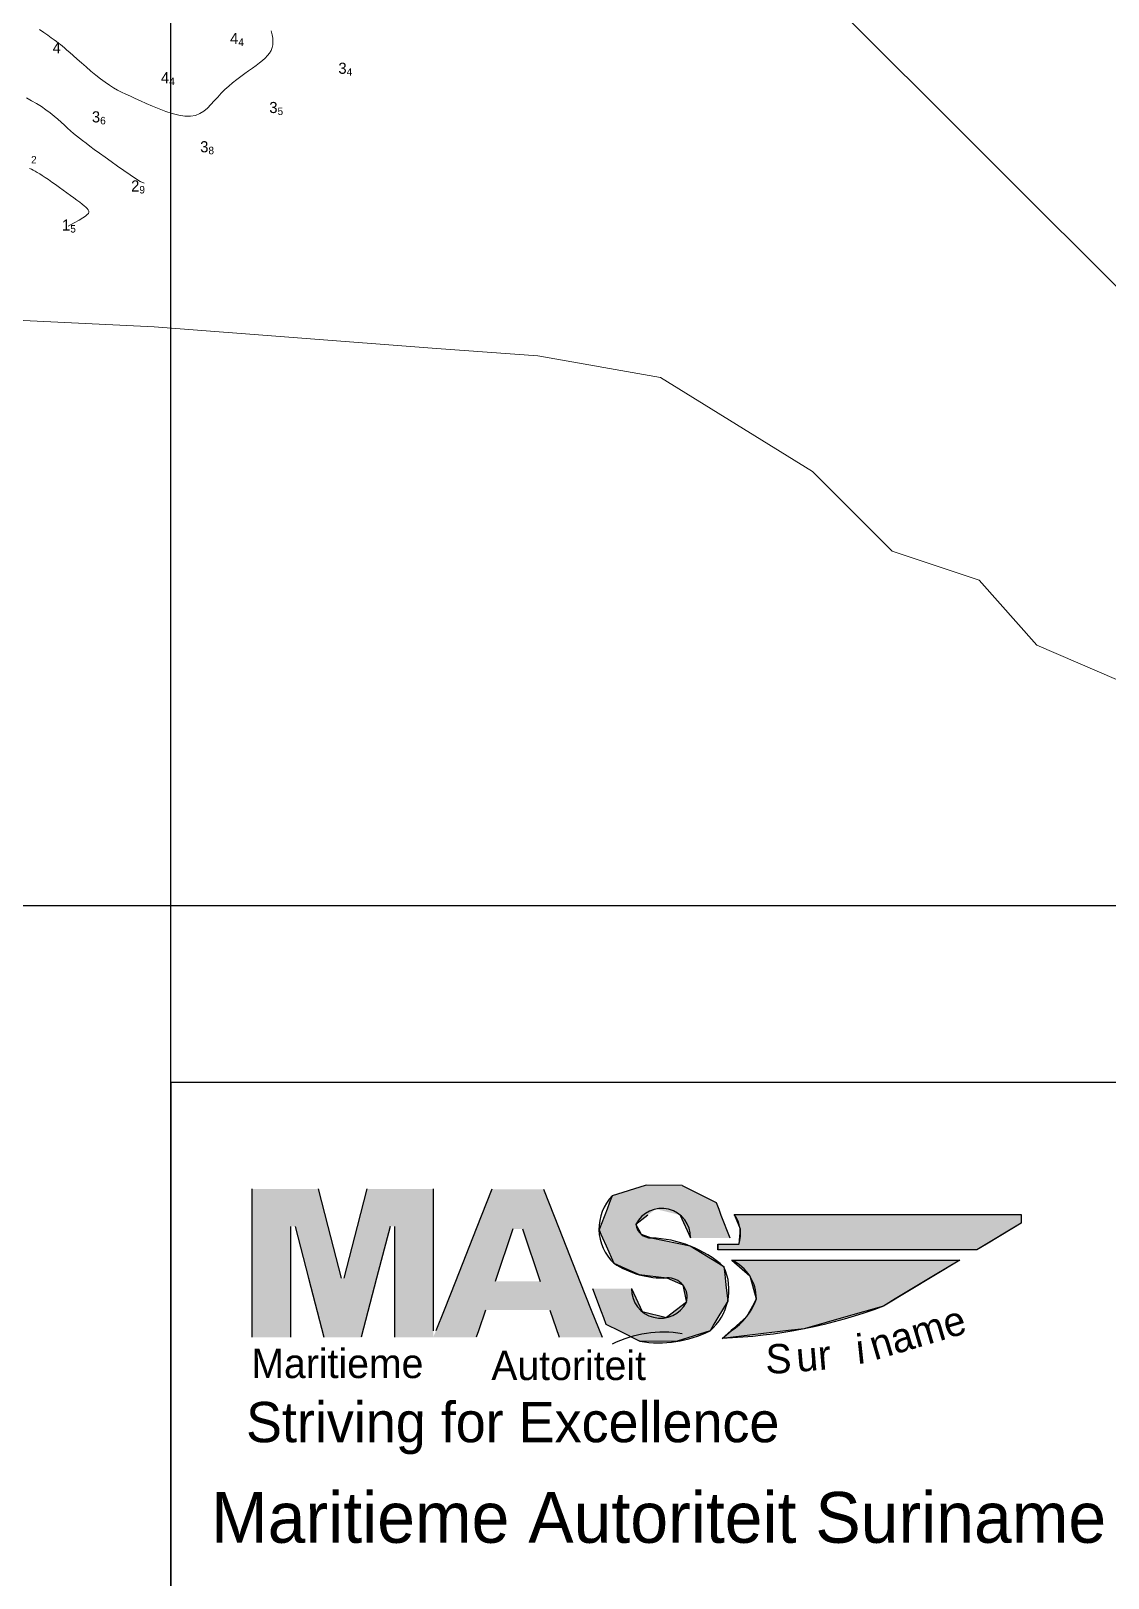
# Model space of a CAD drawing. Header units: millimetres. Extents: x 784883 to 785608, y 628235 to 628806.
# Drawn here: x 785391.2 to 785459, y 628357.7 to 628455.1 of the extents above; entities that cross this region are included whole.
import ezdxf
from ezdxf.enums import TextEntityAlignment as Align

# ---------------------------------------------------------------- set-up
doc = ezdxf.new("R2010")
doc.units = ezdxf.units.MM
for name, color, linetype in [('2_00', 92, 'Continuous'), ('3_00', 92, 'Continuous'), ('4_00', 5, 'Continuous'), ('HEADER', 7, 'Continuous'), ('Projection_Grid', 7, 'Continuous'), ('Topo_Ricanau_2023_dg2', 7, 'Continuous')]:
    doc.layers.add(name, color=color, linetype=linetype)
doc.layers.add('Soundings', color=7, linetype='Continuous', true_color=0x000000)
doc.styles.add('STRIVING', font='txt')

# ---------------------------------------------------------------- blocks, each defined once
blk = doc.blocks.new('*U2')
at = {"color": 164, "linetype": 'Continuous'}
for p, q in [((718571.39, 627009.1), (718571.39, 627004.38)), ((718579.73, 627009.1), (718580.95, 627004.38)), ((718585.89, 627009.1), (718584.67, 627004.38)), ((718594.23, 627009.1), (718594.23, 627004.38)), ((718601.63, 627009.06), (718599.65, 627004.06)), ((718608.1, 627009.06), (718610.08, 627004.06)), ((718616.77, 627008.24), (718616.44, 627007.39)), ((718620.91, 627009.54), (718616.77, 627008.24)), ((718621.08, 627009.59), (718620.91, 627009.54)), ((718625.59, 627009.54), (718621.08, 627009.59)), ((718625.59, 627009.54), (718628.18, 627008.24)), ((718628.18, 627008.24), (718629.87, 627007.39)), ((718616.12, 627006.56), (718615.83, 627005.8)), ((718616.44, 627007.39), (718616.12, 627006.56)), ((718629.87, 627007.39), (718630.18, 627006.56)), ((718630.18, 627006.56), (718630.47, 627005.8)), ((718571.39, 627004.38), (718571.39, 626990.41)), ((718576.27, 627004.38), (718576.27, 626990.41)), ((718576.83, 627004.38), (718578.53, 626997.84)), ((718580.95, 627004.38), (718582.65, 626997.84)), ((718584.67, 627004.38), (718582.97, 626997.84)), ((718588.79, 627004.38), (718587.09, 626997.84)), ((718589.35, 627004.38), (718589.35, 626991.22)), ((718594.23, 627004.38), (718594.23, 626991.22)), ((718615.37, 627004.62), (718615.11, 627003.94)), ((718615.83, 627005.8), (718615.37, 627004.62)), ((718621.27, 627005.8), (718619.74, 627004.62)), ((718619.74, 627004.62), (718620.11, 627003.94)), ((718625.33, 627005.8), (718626.65, 627002.92)), ((718630.47, 627005.8), (718631.57, 627002.92)), ((718599.65, 627004.06), (718597.03, 626997.46)), ((718604.24, 627004.06), (718602.02, 626997.46)), ((718605.49, 627004.06), (718607.71, 626997.46)), ((718610.08, 627004.06), (718612.7, 626997.46)), ((718615.11, 627003.94), (718615.34, 627003.41)), ((718615.34, 627003.41), (718615.56, 627002.92)), ((718615.56, 627002.92), (718616.01, 627001.91)), ((718620.11, 627003.94), (718620.4, 627003.41)), ((718620.4, 627003.41), (718621.69, 627002.92)), ((718621.69, 627002.92), (718626.58, 627001.91)), ((718616.01, 627001.91), (718616.98, 626999.73)), ((718626.58, 627001.91), (718630.14, 626999.73)), ((718616.98, 626999.73), (718617.92, 626999.31)), ((718617.92, 626999.31), (718620.17, 626998.3)), ((718620.17, 626998.3), (718623.64, 626997.89)), ((718630.14, 626999.73), (718630.84, 626999.31)), ((718630.84, 626999.31), (718630.95, 626998.3)), ((718630.95, 626998.3), (718631, 626997.89)), ((718578.53, 626997.84), (718580.46, 626990.41)), ((718587.09, 626997.84), (718585.16, 626990.41)), ((718597.03, 626997.46), (718595.6, 626993.84)), ((718612.7, 626997.46), (718614.14, 626993.84)), ((718614.29, 626996.55), (718615.39, 626993.66)), ((718619.21, 626996.55), (718620.53, 626993.66)), ((718623.64, 626997.89), (718625.67, 626997)), ((718625.67, 626997), (718626.09, 626994.97)), ((718631, 626997.89), (718631.09, 626997)), ((718631.09, 626997), (718631.32, 626994.97)), ((718626.12, 626994.84), (718623.61, 626992.9)), ((718626.09, 626994.97), (718626.12, 626994.84)), ((718631.24, 626994.84), (718630.09, 626992.9)), ((718631.32, 626994.97), (718631.24, 626994.84)), ((718595.6, 626993.84), (718594.56, 626991.22)), ((718600.8, 626993.84), (718599.92, 626991.22)), ((718608.93, 626993.84), (718610.09, 626990.41)), ((718614.14, 626993.84), (718615.5, 626990.41)), ((718615.39, 626993.66), (718615.68, 626992.9)), ((718615.68, 626992.9), (718615.99, 626992.07)), ((718620.53, 626993.66), (718623.61, 626992.9)), ((718630.09, 626992.9), (718629.59, 626992.07)), ((718589.35, 626991.22), (718589.35, 626990.41)), ((718599.92, 626991.22), (718599.65, 626990.41)), ((718615.99, 626992.07), (718617.68, 626991.22)), ((718617.68, 626991.22), (718620.27, 626989.92)), ((718629.09, 626991.22), (718624.95, 626989.92)), ((718629.59, 626992.07), (718629.09, 626991.22)), ((718624.78, 626989.87), (718620.27, 626989.92)), ((718624.95, 626989.92), (718624.78, 626989.87))]:
    blk.add_line(p, q, dxfattribs=at)
for points in [[(718571.39, 627009.1), (718571.39, 627004.38), (718580.95, 627004.38)], [(718585.89, 627009.1), (718584.67, 627004.38), (718594.23, 627004.38)], [(718601.63, 627009.06), (718599.65, 627004.06), (718610.08, 627004.06)], [(718616.77, 627008.24), (718616.44, 627007.39), (718629.87, 627007.39)], [(718620.91, 627009.54), (718616.77, 627008.24), (718628.18, 627008.24)], [(718621.08, 627009.59), (718620.91, 627009.54), (718625.59, 627009.54)], [(718616.12, 627006.56), (718615.83, 627005.8), (718621.27, 627005.8)], [(718616.44, 627007.39), (718616.12, 627006.56), (718630.18, 627006.56)], [(718622.25, 627006.56), (718625.33, 627005.8), (718630.47, 627005.8)], [(718571.39, 627004.38), (718571.39, 626990.41), (718576.27, 626990.41)], [(718576.83, 627004.38), (718578.53, 626997.84), (718582.65, 626997.84)], [(718584.67, 627004.38), (718582.97, 626997.84), (718587.09, 626997.84)], [(718589.35, 627004.38), (718589.35, 626991.22), (718594.23, 626991.22)], [(718615.37, 627004.62), (718615.11, 627003.94), (718620.11, 627003.94)], [(718615.83, 627005.8), (718615.37, 627004.62), (718619.74, 627004.62)], [(718625.33, 627005.8), (718626.65, 627002.92), (718631.57, 627002.92)], [(718599.65, 627004.06), (718597.03, 626997.46), (718602.02, 626997.46)], [(718605.49, 627004.06), (718607.71, 626997.46), (718612.7, 626997.46)], [(718615.11, 627003.94), (718615.34, 627003.41), (718620.4, 627003.41)], [(718615.34, 627003.41), (718615.56, 627002.92), (718621.69, 627002.92)], [(718615.56, 627002.92), (718616.01, 627001.91), (718626.58, 627001.91)], [(718616.01, 627001.91), (718616.98, 626999.73), (718630.14, 626999.73)], [(718616.98, 626999.73), (718617.92, 626999.31), (718630.84, 626999.31)], [(718617.92, 626999.31), (718620.17, 626998.3), (718630.95, 626998.3)], [(718620.17, 626998.3), (718623.64, 626997.89), (718631, 626997.89)], [(718578.53, 626997.84), (718580.46, 626990.41), (718585.16, 626990.41)], [(718597.03, 626997.46), (718595.6, 626993.84), (718614.14, 626993.84)], [(718614.29, 626996.55), (718615.39, 626993.66), (718620.53, 626993.66)], [(718623.64, 626997.89), (718625.67, 626997), (718631.09, 626997)], [(718625.67, 626997), (718626.09, 626994.97), (718631.32, 626994.97)], [(718626.12, 626994.84), (718623.61, 626992.9), (718630.09, 626992.9)], [(718626.09, 626994.97), (718626.12, 626994.84), (718631.24, 626994.84)], [(718595.6, 626993.84), (718594.56, 626991.22), (718599.92, 626991.22)], [(718608.93, 626993.84), (718610.09, 626990.41), (718615.5, 626990.41)], [(718615.39, 626993.66), (718615.68, 626992.9), (718623.61, 626992.9)], [(718615.68, 626992.9), (718615.99, 626992.07), (718629.59, 626992.07)], [(718589.35, 626991.22), (718589.35, 626990.41), (718594.23, 626990.41)], [(718594.56, 626991.22), (718594.23, 626990.41), (718599.65, 626990.41)], [(718615.99, 626992.07), (718617.68, 626991.22), (718629.09, 626991.22)], [(718617.68, 626991.22), (718620.27, 626989.92), (718624.95, 626989.92)]]:
    blk.add_solid(points, dxfattribs=at)
at = {"color": 164, "linetype": 'Continuous', "extrusion": (0, 0, -1)}
for points in [[(-718571.39, 627009.1), (-718579.73, 627009.1), (-718580.95, 627004.38)], [(-718585.89, 627009.1), (-718594.23, 627009.1), (-718594.23, 627004.38)], [(-718601.63, 627009.06), (-718608.1, 627009.06), (-718610.08, 627004.06)], [(-718616.77, 627008.24), (-718628.18, 627008.24), (-718629.87, 627007.39)], [(-718620.91, 627009.54), (-718625.59, 627009.54), (-718628.18, 627008.24)], [(-718616.12, 627006.56), (-718622.25, 627006.56), (-718621.27, 627005.8)], [(-718616.44, 627007.39), (-718629.87, 627007.39), (-718630.18, 627006.56)], [(-718622.25, 627006.56), (-718630.18, 627006.56), (-718630.47, 627005.8)], [(-718571.39, 627004.38), (-718576.27, 627004.38), (-718576.27, 626990.41)], [(-718576.83, 627004.38), (-718580.95, 627004.38), (-718582.65, 626997.84)], [(-718584.67, 627004.38), (-718588.79, 627004.38), (-718587.09, 626997.84)], [(-718589.35, 627004.38), (-718594.23, 627004.38), (-718594.23, 626991.22)], [(-718615.37, 627004.62), (-718619.74, 627004.62), (-718620.11, 627003.94)], [(-718615.83, 627005.8), (-718621.27, 627005.8), (-718619.74, 627004.62)], [(-718625.33, 627005.8), (-718630.47, 627005.8), (-718631.57, 627002.92)], [(-718599.65, 627004.06), (-718604.24, 627004.06), (-718602.02, 626997.46)], [(-718605.49, 627004.06), (-718610.08, 627004.06), (-718612.7, 626997.46)], [(-718615.11, 627003.94), (-718620.11, 627003.94), (-718620.4, 627003.41)], [(-718615.34, 627003.41), (-718620.4, 627003.41), (-718621.69, 627002.92)], [(-718615.56, 627002.92), (-718621.69, 627002.92), (-718626.58, 627001.91)], [(-718616.01, 627001.91), (-718626.58, 627001.91), (-718630.14, 626999.73)], [(-718616.98, 626999.73), (-718630.14, 626999.73), (-718630.84, 626999.31)], [(-718617.92, 626999.31), (-718630.84, 626999.31), (-718630.95, 626998.3)], [(-718620.17, 626998.3), (-718630.95, 626998.3), (-718631, 626997.89)], [(-718578.53, 626997.84), (-718587.09, 626997.84), (-718585.16, 626990.41)], [(-718597.03, 626997.46), (-718612.7, 626997.46), (-718614.14, 626993.84)], [(-718614.29, 626996.55), (-718619.21, 626996.55), (-718620.53, 626993.66)], [(-718623.64, 626997.89), (-718631, 626997.89), (-718631.09, 626997)], [(-718625.67, 626997), (-718631.09, 626997), (-718631.32, 626994.97)], [(-718626.09, 626994.97), (-718631.32, 626994.97), (-718631.24, 626994.84)], [(-718626.12, 626994.84), (-718631.24, 626994.84), (-718630.09, 626992.9)], [(-718595.6, 626993.84), (-718600.8, 626993.84), (-718599.92, 626991.22)], [(-718608.93, 626993.84), (-718614.14, 626993.84), (-718615.5, 626990.41)], [(-718615.39, 626993.66), (-718620.53, 626993.66), (-718623.61, 626992.9)], [(-718615.68, 626992.9), (-718630.09, 626992.9), (-718629.59, 626992.07)], [(-718589.35, 626991.22), (-718594.23, 626991.22), (-718594.23, 626990.41)], [(-718594.56, 626991.22), (-718599.92, 626991.22), (-718599.65, 626990.41)], [(-718615.99, 626992.07), (-718629.59, 626992.07), (-718629.09, 626991.22)], [(-718617.68, 626991.22), (-718629.09, 626991.22), (-718624.95, 626989.92)], [(-718620.27, 626989.92), (-718624.95, 626989.92), (-718624.78, 626989.87)]]:
    blk.add_solid(points, dxfattribs=at)
blk = doc.blocks.new('*U3')
at = {"color": 1, "linetype": 'Continuous'}
for p, q in [((718632.15, 627005.88), (718632.59, 627004.79)), ((718632.59, 627004.79), (718632.88, 627004.08)), ((718668.28, 627004.79), (718667.11, 627004.08)), ((718668.28, 627005.88), (718668.28, 627004.79)), ((718632.88, 627004.08), (718632.73, 627002.14)), ((718667.11, 627004.08), (718663.89, 627002.14)), ((718630.08, 627002.14), (718630.08, 627001.43)), ((718663.89, 627002.14), (718662.71, 627001.43)), ((718631.83, 627000.14), (718634.09, 626998.15)), ((718660.57, 627000.14), (718657.25, 626998.15)), ((718634.09, 626998.15), (718634.92, 626995.24)), ((718657.25, 626998.15), (718652.42, 626995.24)), ((718634.92, 626995.24), (718634.42, 626994.34)), ((718652.42, 626995.24), (718650.92, 626994.34)), ((718633.67, 626992.98), (718632.01, 626991.47)), ((718634.42, 626994.34), (718633.67, 626992.98)), ((718646.2, 626992.98), (718640.93, 626991.47)), ((718650.92, 626994.34), (718646.2, 626992.98)), ((718638.98, 626991.25), (718630.6, 626990.28)), ((718630.6, 626990.28), (718631.76, 626991.25)), ((718632.01, 626991.47), (718631.76, 626991.25)), ((718640.93, 626991.47), (718638.98, 626991.25))]:
    blk.add_line(p, q, dxfattribs=at)
for points in [[(718632.15, 627005.88), (718632.59, 627004.79), (718668.28, 627004.79)], [(718632.59, 627004.79), (718632.88, 627004.08), (718667.11, 627004.08)], [(718632.88, 627004.08), (718632.73, 627002.14), (718663.89, 627002.14)], [(718630.08, 627002.14), (718630.08, 627001.43), (718662.71, 627001.43)], [(718631.83, 627000.14), (718634.09, 626998.15), (718657.25, 626998.15)], [(718634.09, 626998.15), (718634.92, 626995.24), (718652.42, 626995.24)], [(718634.92, 626995.24), (718634.42, 626994.34), (718650.92, 626994.34)], [(718633.67, 626992.98), (718632.01, 626991.47), (718640.93, 626991.47)], [(718634.42, 626994.34), (718633.67, 626992.98), (718646.2, 626992.98)], [(718632.01, 626991.47), (718631.76, 626991.25), (718638.98, 626991.25)]]:
    blk.add_solid(points, dxfattribs=at)
at = {"color": 1, "linetype": 'Continuous', "extrusion": (0, 0, -1)}
for points in [[(-718632.15, 627005.88), (-718668.28, 627005.88), (-718668.28, 627004.79)], [(-718632.59, 627004.79), (-718668.28, 627004.79), (-718667.11, 627004.08)], [(-718632.88, 627004.08), (-718667.11, 627004.08), (-718663.89, 627002.14)], [(-718630.08, 627002.14), (-718663.89, 627002.14), (-718662.71, 627001.43)], [(-718631.83, 627000.14), (-718660.57, 627000.14), (-718657.25, 626998.15)], [(-718634.09, 626998.15), (-718657.25, 626998.15), (-718652.42, 626995.24)], [(-718634.92, 626995.24), (-718652.42, 626995.24), (-718650.92, 626994.34)], [(-718633.67, 626992.98), (-718646.2, 626992.98), (-718640.93, 626991.47)], [(-718634.42, 626994.34), (-718650.92, 626994.34), (-718646.2, 626992.98)], [(-718631.76, 626991.25), (-718638.98, 626991.25), (-718630.6, 626990.28)], [(-718632.01, 626991.47), (-718640.93, 626991.47), (-718638.98, 626991.25)]]:
    blk.add_solid(points, dxfattribs=at)
blk = doc.blocks.new('A$Cd8c3dbea')
at = {"layer": 'HEADER', "color": 164}
blk.add_text('Maritieme', height=1.8452, dxfattribs=at).set_placement((0, 0))

msp = doc.modelspace()

# ---------------------------------------------------------------- linework, layer by layer
at = {"layer": '2_00', "color": 92, "linetype": 'Continuous', "lineweight": 0, "true_color": 0x00c000, "flags": 128}
msp.add_lwpolyline([(785393.543, 628442.771), (785393.92, 628442.986), (785394.221, 628443.16), (785394.454, 628443.301), (785394.625, 628443.415), (785394.742, 628443.507), (785394.811, 628443.586), (785394.839, 628443.657), (785394.834, 628443.727), (785394.801, 628443.801), (785394.741, 628443.882), (785394.657, 628443.97), (785394.549, 628444.066), (785394.418, 628444.173), (785394.265, 628444.29), (785394.091, 628444.418), (785393.897, 628444.56), (785393.684, 628444.715), (785393.457, 628444.879), (785393.222, 628445.05), (785392.982, 628445.222), (785392.744, 628445.392), (785392.512, 628445.556), (785392.292, 628445.709), (785392.089, 628445.849), (785391.906, 628445.97), (785391.742, 628446.075), (785391.595, 628446.165), (785391.461, 628446.241), (785391.337, 628446.305), (785391.222, 628446.359), (785391.112, 628446.404)], dxfattribs=at)
at = {"layer": '3_00', "color": 92, "linetype": 'Continuous', "lineweight": 0, "true_color": 0x00c000, "flags": 128}
msp.add_lwpolyline([(785398.313, 628445.477), (785398.079, 628445.601), (785397.779, 628445.784), (785397.431, 628446.012), (785397.049, 628446.274), (785396.649, 628446.554), (785396.247, 628446.841), (785395.859, 628447.121), (785395.501, 628447.382), (785395.184, 628447.612), (785394.906, 628447.816), (785394.661, 628447.998), (785394.441, 628448.163), (785394.24, 628448.319), (785394.052, 628448.47), (785393.871, 628448.622), (785393.689, 628448.781), (785393.501, 628448.95), (785393.305, 628449.131), (785393.098, 628449.319), (785392.88, 628449.513), (785392.648, 628449.71), (785392.401, 628449.909), (785392.137, 628450.108), (785391.854, 628450.303), (785391.552, 628450.493), (785391.237, 628450.677), (785390.919, 628450.852)], dxfattribs=at)
at = {"layer": '4_00', "color": 5, "linetype": 'Continuous', "lineweight": 0, "true_color": 0x1b0fee, "flags": 128}
msp.add_lwpolyline([(785406.325, 628455.075), (785406.378, 628454.833), (785406.414, 628454.609), (785406.43, 628454.4), (785406.421, 628454.205), (785406.384, 628454.021), (785406.316, 628453.847), (785406.218, 628453.68), (785406.092, 628453.52), (785405.941, 628453.363), (785405.768, 628453.207), (785405.575, 628453.052), (785405.365, 628452.894), (785405.14, 628452.731), (785404.902, 628452.562), (785404.655, 628452.387), (785404.403, 628452.203), (785404.148, 628452.011), (785403.894, 628451.811), (785403.644, 628451.6), (785403.402, 628451.38), (785403.17, 628451.149), (785402.951, 628450.908), (785402.739, 628450.665), (785402.527, 628450.43), (785402.309, 628450.212), (785402.078, 628450.021), (785401.826, 628449.865), (785401.547, 628449.755), (785401.233, 628449.7), (785400.882, 628449.706), (785400.499, 628449.766), (785400.095, 628449.87), (785399.679, 628450.007), (785399.26, 628450.166), (785398.849, 628450.338), (785398.456, 628450.511), (785398.088, 628450.676), (785397.755, 628450.824), (785397.451, 628450.959), (785397.17, 628451.087), (785396.905, 628451.215), (785396.648, 628451.348), (785396.394, 628451.493), (785396.135, 628451.656), (785395.863, 628451.843), (785395.576, 628452.057), (785395.277, 628452.294), (785394.974, 628452.544), (785394.673, 628452.8), (785394.383, 628453.052), (785394.11, 628453.294), (785393.861, 628453.516), (785393.644, 628453.71), (785393.463, 628453.87), (785393.312, 628454.003), (785393.179, 628454.115), (785393.057, 628454.214), (785392.934, 628454.308), (785392.802, 628454.406), (785392.651, 628454.515), (785392.47, 628454.642), (785392.254, 628454.794), (785392.005, 628454.966), (785391.731, 628455.153)], dxfattribs=at)
at = {"layer": 'HEADER'}
msp.add_lwpolyline([(785400, 628300), (785500, 628300), (785500, 628388.875), (785400, 628388.875)], close=True, dxfattribs=at)
at = {"layer": 'HEADER', "color": 164}
msp.add_lwpolyline([(785427.794, 628381.736, 0.415947), (785427.896, 628377.482, 0.152881), (785431.229, 628376.559)], format="xyb", dxfattribs=at)
at = {"layer": 'HEADER', "color": 1}
for points in [[(785435.482, 628380.557), (785453.548, 628380.557), (785453.548, 628380.009), (785450.762, 628378.333), (785434.449, 628378.333), (785434.449, 628378.687), (785435.772, 628378.687, 0.234292)], [(785449.691, 628377.688), (785444.869, 628374.786, -0.082536), (785434.707, 628372.755), (785435.288, 628373.239, 0.164307), (785436.869, 628375.238, 0.293866), (785435.32, 628377.688), (785449.691, 628377.688)]]:
    msp.add_lwpolyline(points, format="xyb", close=True, dxfattribs=at)
at = {"layer": 'HEADER', "color": 164}
for centre, radius, start, end in [((785430.909, 628379.112), 1.824, 358.85877, 153.4035), ((785430.253, 628380.062), 0.984, 187.78562, 270.02044), ((785430.013, 628371.782), 7.299, 48.74728, 88.11508), ((785431.309, 628375.358), 1.203, 344.45136, 93.8303), ((785431.714, 628375.827), 3.43, 310.7281, 24.87046), ((785430.837, 628375.852), 1.824, 178.85877, 333.4035), ((785430.993, 628365.971), 7.174, 80.28271, 116.48393), ((785430.753, 628379.649), 7.174, 260.28271, 296.48393)]:
    msp.add_arc(centre, radius, start, end, dxfattribs=at)
at = {"layer": 'Projection_Grid', "color": 18, "linetype": 'Continuous', "true_color": 0x000000}
for p, q in [((785400, 628261.435), (785400, 628780.598)), ((784909.625, 628400), (785582.477, 628400))]:
    msp.add_line(p, q, dxfattribs=at)
at = {"layer": 'Topo_Ricanau_2023_dg2', "color": 18, "linetype": 'Continuous', "lineweight": 20, "true_color": 0x000000}
for p, q in [((785440.8, 628457.7), (785462.29, 628436.22)), ((785398.95, 628436.441), (785389.84, 628436.89)), ((785416.72, 628435.07), (785398.95, 628436.441)), ((785423.1, 628434.611), (785416.72, 628435.07)), ((785430.84, 628433.25), (785423.1, 628434.611)), ((785440.41, 628427.33), (785430.84, 628433.25)), ((785445.42, 628422.31), (785440.41, 628427.33)), ((785450.89, 628420.49), (785445.42, 628422.31)), ((785454.53, 628416.39), (785450.89, 628420.49)), ((785460.91, 628413.66), (785454.53, 628416.39))]:
    msp.add_line(p, q, dxfattribs=at)

# ---------------------------------------------------------------- block references
at = {"layer": 'HEADER', "color": 164, "linetype": 'Continuous', "xscale": 0.5, "yscale": 0.5, "zscale": 0.5}
msp.add_blockref('*U2', (426119.407, 314877.616), dxfattribs=at)
at = {"layer": 'HEADER', "color": 1, "linetype": 'Continuous', "xscale": 0.5, "yscale": 0.5, "zscale": 0.5}
msp.add_blockref('*U3', (426119.407, 314877.616), dxfattribs=at)
at = {"layer": 'Soundings'}
msp.add_blockref('A$Cd8c3dbea', (785405.073, 628370.254), dxfattribs=at)

# ---------------------------------------------------------------- texts
at = {"layer": 'HEADER', "color": 164}
for s, height, rotation, p in [('name', 1.8452, 16.54687, (785444.313, 628371.364)), ('i', 1.845, 6.07878, (785443.243, 628371.138)), ('ur', 1.8452, 4.76055, (785439.45, 628370.642))]:
    msp.add_text(s, height=height, rotation=rotation, dxfattribs=at).set_placement(p)
for s, height, p in [('Autoriteit', 1.8452, (785420.18, 628370.13)), ('S', 1.845, (785437.45, 628370.556))]:
    msp.add_text(s, height=height, dxfattribs=at).set_placement(p)
at = {"layer": 'HEADER', "color": 2, "style": 'STRIVING'}
msp.add_text('Striving for Excellence', height=2.53878, dxfattribs=at).set_placement((785404.735, 628366.215))
at = {"layer": 'HEADER'}
msp.add_text(' Maritieme Autoriteit Suriname', height=3.2, dxfattribs=at).set_placement((785401.347, 628359.884))
at = {"layer": 'Soundings', "color": 5, "true_color": 0x1b0fee}
for p in [(785404.25, 628454.6, 4.36), (785399.9, 628452.13, 4.43)]:
    msp.add_text('4', height=0.7, dxfattribs=at).set_placement(p, align=Align.MIDDLE_RIGHT)
for p in [(785404.25, 628454.6, 4.36), (785399.9, 628452.13, 4.43)]:
    msp.add_text('4', height=0.472, dxfattribs=at).set_placement(p, align=Align.TOP_LEFT)
at = {"layer": 'Soundings', "color": 92, "true_color": 0x00c000}
for s, p in [('4', (785393.08, 628454.01, 3.96)), ('3', (785411.07, 628452.72, 3.37)), ('3', (785406.72, 628450.25, 3.49)), ('3', (785395.55, 628449.66, 3.58)), ('3', (785402.37, 628447.78, 3.83)), ('2', (785398.02, 628445.31, 2.94))]:
    msp.add_text(s, height=0.7, dxfattribs=at).set_placement(p, align=Align.MIDDLE_RIGHT)
for s, p in [('4', (785411.07, 628452.72, 3.37)), ('6', (785395.55, 628449.66, 3.58)), ('5', (785406.72, 628450.25, 3.49)), ('8', (785402.37, 628447.78, 3.83)), ('2', (785391.2, 628447.2, 2.17)), ('9', (785398.02, 628445.31, 2.94))]:
    msp.add_text(s, height=0.472, dxfattribs=at).set_placement(p, align=Align.TOP_LEFT)
at = {"layer": 'Soundings', "color": 1, "true_color": 0xff0000}
msp.add_text('1', height=0.7, dxfattribs=at).set_placement((785393.67, 628442.85, 1.53), align=Align.MIDDLE_RIGHT)
msp.add_text('5', height=0.472, dxfattribs=at).set_placement((785393.67, 628442.85, 1.53), align=Align.TOP_LEFT)

doc.saveas('drawing.dxf')
